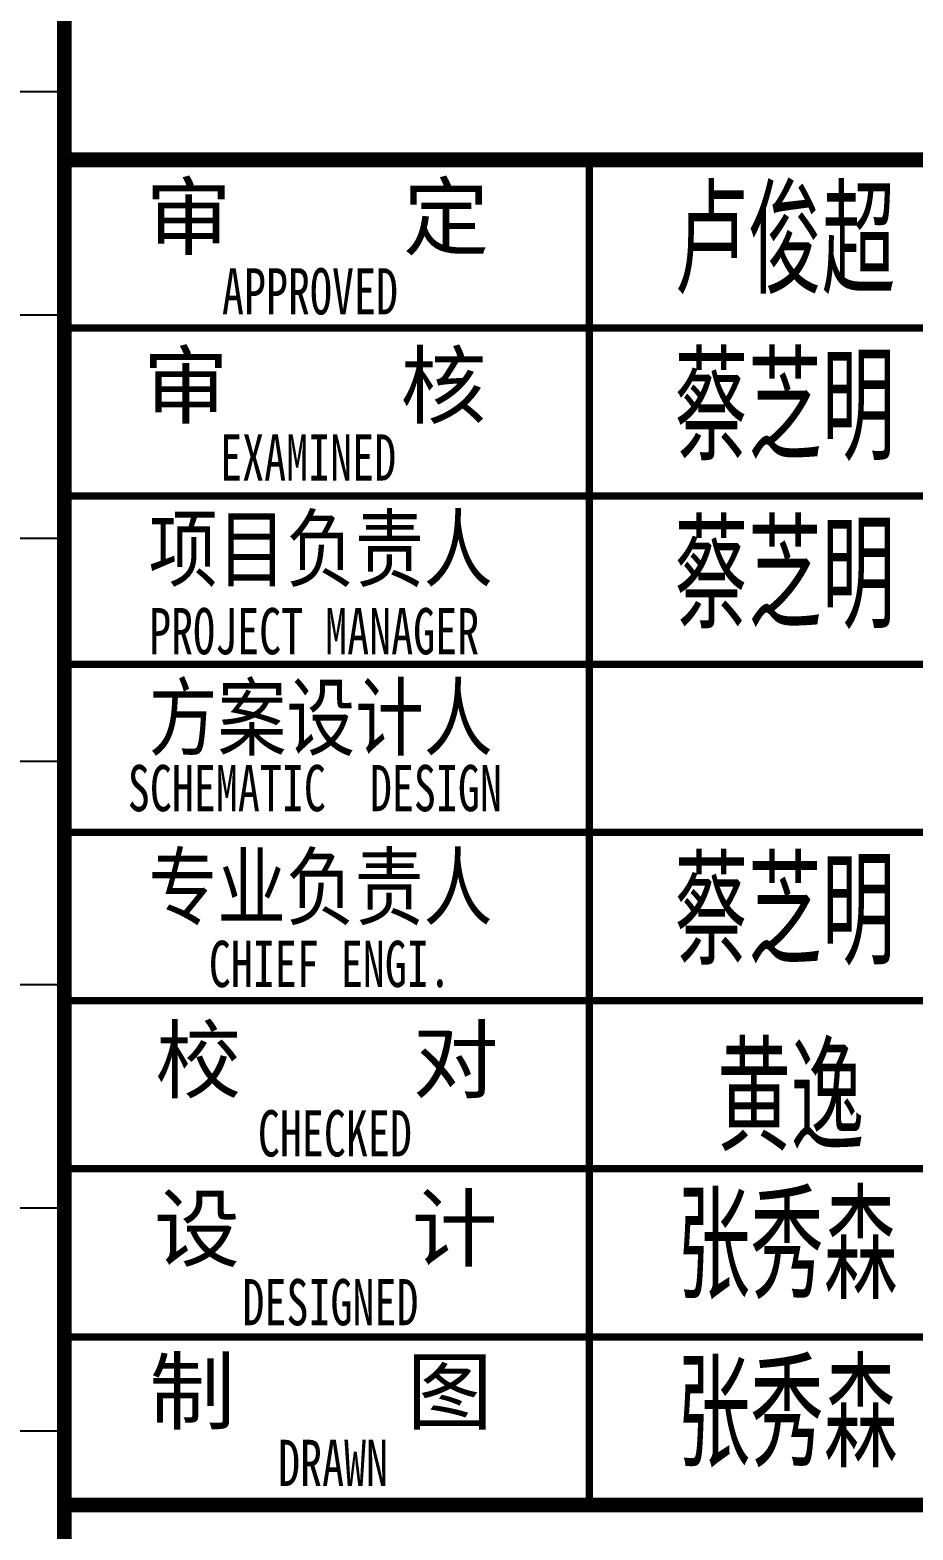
# Model space of a CAD drawing. Extents: x -518115 to 1124316, y -209821 to 1628073.
# Drawn here: x 889556 to 893760, y 852064 to 859200 of the extents above; entities that cross this region are included whole.
import ezdxf
from ezdxf.enums import TextEntityAlignment as Align

# ---------------------------------------------------------------- set-up
doc = ezdxf.new("R2010")
doc.units = 0
doc.header["$LTSCALE"] = 1000
doc.header["$MEASUREMENT"] = 0
for name, color, linetype in [('Defpoint', 7, 'Continuous'), ('图框', 140, 'Continuous'), ('图签文字', 147, 'Continuous')]:
    doc.layers.add(name, color=color, linetype=linetype)
doc.styles.add('建筑图签-1', font='', dxfattribs={"width": 0.7})
doc.styles.add('建筑图签-2', font='TXT.shx', dxfattribs={"width": 0.5, "bigfont": 'HZTXT.shx'})
doc.styles.get('建筑图签-1').set_extended_font_data('SimHei')

# ---------------------------------------------------------------- blocks, each defined once
blk = doc.blocks.new('TK')
at = {"layer": '图框'}
for points, const_width in [([(541480, 490313.7), (541480, 547713.7)], 70), ([(548480, 503514), (541480, 503514)], 70), ([(541480, 503514), (548480, 503514)], 70), ([(543979.5, 497114), (543980, 503514)], 35), ([(541480, 502714), (548480, 502714)], 35), ([(541480, 501914), (548480, 501914)], 35), ([(541480, 501114), (548480, 501114)], 35), ([(541480, 500314), (548480, 500314)], 35), ([(541480, 499514), (548480, 499514)], 35), ([(541480, 498714), (548480, 498714)], 35), ([(541480, 497914), (548480, 497914)], 35), ([(541480, 497114), (548480, 497114)], 70)]:
    blk.add_lwpolyline(points, dxfattribs=dict(at, const_width=const_width))
at = {"layer": '图框', "style": '建筑图签-1', "width": 0.7}
for s, p in [('APPROVED ', (542230.6, 502778.4)), ('EXAMINED  ', (542222, 501987.8, -1799)), ('PROJECT MANAGER', (541883.8, 501161.6, -1799)), ('SCHEMATIC  DESIGN', (541782.6, 500415, -1799))]:
    blk.add_text(s, height=220, dxfattribs=at).set_placement(p)
for s, p in [('CHIEF ENGI.', (542744.4, 499688.5)), ('CHECKED  ', (542873, 498882.4)), ('DESIGNED ', (542799.5, 498079.1)), (' DRAWN   ', (542864.5, 497314.2))]:
    blk.add_text(s, height=220, dxfattribs=at).set_placement(p, align=Align.MIDDLE)
at = {"layer": '图签文字', "color": 7, "style": '建筑图签-1'}
for s, p in [('审    定', (541867.6, 503092.9)), ('审    核', (541854.5, 502290.6)), ('校    对', (541913.3, 499081.8)), ('设    计', (541907.8, 498280.2)), ('制    图', (541884.8, 497505.4))]:
    blk.add_text(s, height=300, dxfattribs=at).set_placement(p)
at = {"layer": '图签文字', "color": 1, "style": '建筑图签-2', "width": 0.7}
for s, p in [('卢俊超', (544386.1, 502875.5)), ('蔡芝明', (544386.1, 502084.6)), ('蔡芝明', (544386.1, 501284.6)), ('蔡芝明', (544386.1, 499684.6)), ('黄逸', (544588.1, 498799.8)), ('张秀森', (544396.3, 498094.1)), ('张秀森', (544396.3, 497294.1))]:
    blk.add_text(s, height=500, dxfattribs=at).set_placement(p)
at = {"layer": '图签文字', "color": 7, "style": '建筑图签-1', "width": 0.8}
for s, p in [('项目负责人', (541882.4, 501514.3)), ('方案设计人', (541882.4, 500711.8)), ('专业负责人', (541881.2, 499905.3))]:
    blk.add_text(s, height=300, dxfattribs=at).set_placement(p)

msp = doc.modelspace()

# ---------------------------------------------------------------- linework, layer by layer
at = {"layer": 'Defpoint', "color": 252}
for p, q in [((889719, 901384.2), (889719, 846161.6)), ((889719, 858905.3), (816114.1, 858905.3)), ((889719, 857843.3), (816114.1, 857843.3)), ((889719, 856781.3), (816114.1, 856781.3)), ((889719, 855719.3), (816114.1, 855719.3)), ((889719, 854657.4), (816114.1, 854657.4)), ((889719, 853595.4), (816114.1, 853595.4)), ((889719, 852533.4), (816114.1, 852533.4))]:
    msp.add_line(p, q, dxfattribs=at)

# ---------------------------------------------------------------- block references
msp.add_blockref('TK', (348239.1, 355068.4))

doc.saveas('drawing.dxf')
